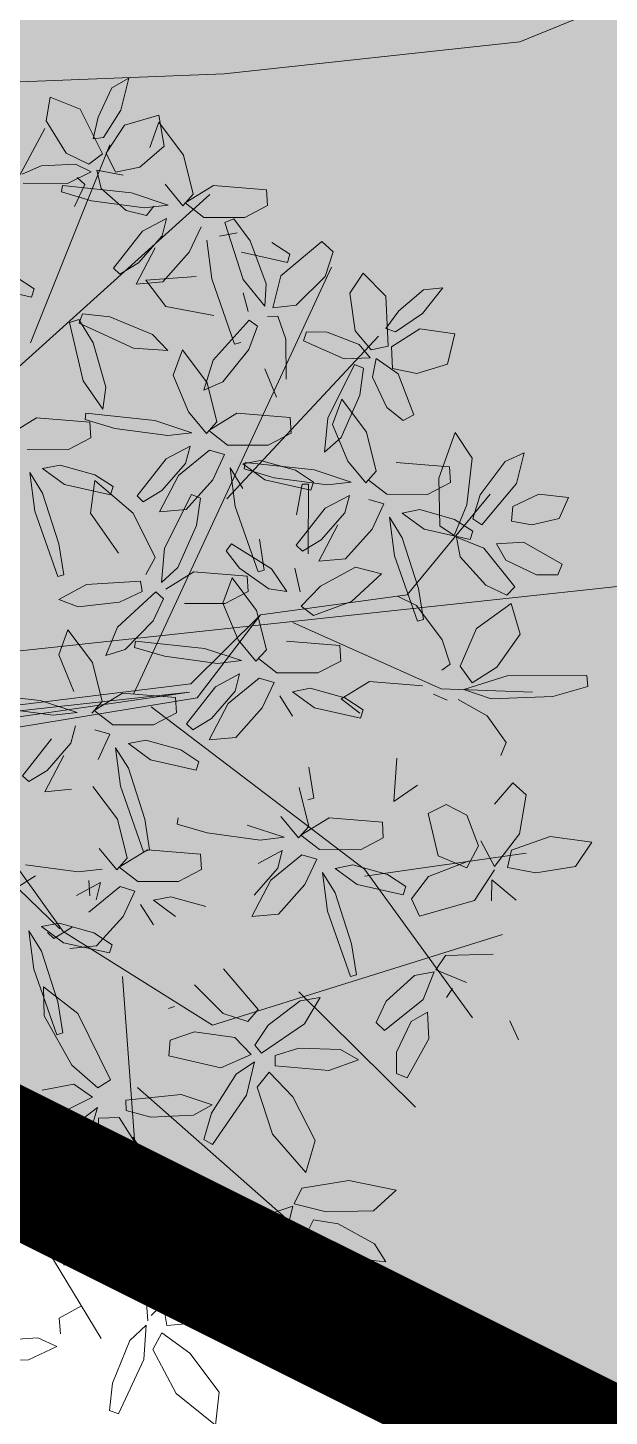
# Model space of a CAD drawing. Header units: inches. Extents: x 218980 to 233865, y 587194 to 599270.
# Drawn here: x 219041.65 to 219045.75, y 587355.55 to 587365.35 of the extents above; entities that cross this region are included whole.
import ezdxf

# ---------------------------------------------------------------- set-up
doc = ezdxf.new("R2010")
doc.units = ezdxf.units.IN
doc.header["$MEASUREMENT"] = 0
for name, pattern in [('01', [0]), ('DASHDOT2', [0.5, 0.25, -0.125, 0, -0.125]), ('State_Boundary_2', [13.5, 5, -1.6, 0.3, -1.6, 5])]:
    doc.linetypes.add(name, pattern=pattern)
doc.layers.get('0').update_dxf_attribs({"lineweight": 0})
for name, color, linetype, lineweight in [('Major Contour', 250, 'Continuous', 0), ('Minor Contour', 250, 'Continuous', 0), ('Planning Boundary', 222, '01', 0), ('Proposed Urban Design', 250, 'Continuous', 0), ('Town Boundary', 220, 'DASHDOT2', 30)]:
    doc.layers.add(name, color=color, linetype=linetype, lineweight=lineweight)
doc.layers.add('Open Space Within Settlement Active', color=7, linetype='01', lineweight=0, true_color=0xb1d336)
doc.layers.add('Open Space Within Settlement Passive', color=7, linetype='01', lineweight=0, true_color=0xcbe279)

# ---------------------------------------------------------------- blocks, each defined once
blk = doc.blocks.new('tree2')
at = {"color": 60}
for p, q in [((325198.9944, 3048397.4783), (325198.8967, 3048397.2726)), ((325199.1147, 3048397.5461), (325198.9944, 3048397.4783)), ((325199.0567, 3048397.3216), (325199.1147, 3048397.5461)), ((325198.5291, 3048397.2452), (325198.5581, 3048397.4118)), ((325198.5581, 3048397.4118), (325198.7708, 3048397.3289)), ((325198.7708, 3048397.3289), (325198.9288, 3048397.0124)), ((325198.935, 3048397.1274), (325199.0567, 3048397.3216)), ((325199.084, 3048397.215), (325199.3246, 3048397.2852)), ((325199.3246, 3048397.2852), (325199.3637, 3048397.0681)), ((325198.6719, 3048397.0167), (325198.5291, 3048397.2452)), ((325198.8967, 3048397.2726), (325198.8632, 3048397.1192)), ((325198.9538, 3048397.0178), (325199.084, 3048397.215)), ((325199.3268, 3048397.2355), (325199.2618, 3048397.0576)), ((325199.5006, 3048397.004), (325199.3268, 3048397.2355)), ((325198.8632, 3048397.1192), (325198.935, 3048397.1274)), ((325198.8305, 3048396.9399), (325198.6719, 3048397.0167)), ((325198.9288, 3048397.0124), (325198.8305, 3048396.9399)), ((325199.0208, 3048396.8823), (325198.9538, 3048397.0178)), ((325199.3637, 3048397.0681), (325199.1919, 3048396.9188)), ((325199.5689, 3048396.7286), (325199.5006, 3048397.004)), ((325198.3617, 3048396.87), (325198.496, 3048396.9276)), ((325198.496, 3048396.9276), (325198.7364, 3048396.9409)), ((325198.847, 3048396.8866), (325198.6819, 3048396.8044)), ((325198.7364, 3048396.9409), (325198.847, 3048396.8866)), ((325198.8876, 3048396.8979), (325199.0739, 3048396.8634)), ((325198.9174, 3048396.7678), (325198.8876, 3048396.8979)), ((325199.1919, 3048396.9188), (325199.0208, 3048396.8823)), ((325198.6819, 3048396.8044), (325198.3683, 3048396.8052)), ((325198.6453, 3048396.789), (325198.6385, 3048396.7449)), ((325199.1321, 3048396.7367), (325198.6453, 3048396.789)), ((325198.8037, 3048396.7967), (325198.7307, 3048396.6419)), ((325198.7493, 3048396.8456), (325198.8037, 3048396.7967)), ((325199.37, 3048396.7987), (325199.4957, 3048396.6469)), ((325199.5125, 3048396.6664), (325199.7115, 3048396.7889)), ((325199.7115, 3048396.7889), (325200.0871, 3048396.758)), ((325198.6385, 3048396.7449), (325198.85, 3048396.682)), ((325199.0962, 3048396.6136), (325198.9174, 3048396.7678)), ((325199.3928, 3048396.6514), (325199.1321, 3048396.7367)), ((325199.4957, 3048396.6469), (325199.5689, 3048396.7286)), ((325198.85, 3048396.682), (325199.2239, 3048396.6322)), ((325199.2397, 3048396.5765), (325199.0962, 3048396.6136)), ((325199.2239, 3048396.6322), (325199.3928, 3048396.6514)), ((325199.2915, 3048396.6444), (325199.2397, 3048396.5765)), ((325199.6442, 3048396.5646), (325199.5125, 3048396.6664)), ((325199.3805, 3048396.5572), (325199.2106, 3048396.4662)), ((325199.3488, 3048396.4347), (325199.3805, 3048396.5572)), ((325199.5405, 3048396.3188), (325199.6236, 3048396.4976)), ((325199.9323, 3048396.5642), (325199.6442, 3048396.5646)), ((325199.7909, 3048396.5285), (325199.8547, 3048396.5551)), ((325199.2106, 3048396.4662), (325199.0058, 3048396.2051)), ((325199.1814, 3048396.2424), (325199.3488, 3048396.4347)), ((325199.8782, 3048396.4563), (325199.7541, 3048396.4322)), ((325199.2991, 3048396.3483), (325199.1649, 3048396.0919)), ((325199.3534, 3048396.1098), (325199.5405, 3048396.3188)), ((325199.0058, 3048396.2051), (325199.0502, 3048396.1632)), ((325199.0502, 3048396.1632), (325199.1814, 3048396.2424)), ((325198.445, 3048396.0604), (325198.317, 3048396.1448)), ((325199.1649, 3048396.0919), (325199.3534, 3048396.1098)), ((325199.5904, 3048396.1463), (325199.2345, 3048396.1221)), ((325199.2345, 3048396.1221), (325199.3744, 3048395.9347)), ((325198.1025, 3048396.0749), (325198.4262, 3048396.0023)), ((325198.4262, 3048396.0023), (325198.445, 3048396.0604)), ((325198.6942, 3048395.8233), (325198.7599, 3048395.8446)), ((325198.7919, 3048395.4117), (325198.6942, 3048395.8233)), ((325198.7599, 3048395.8446), (325198.8622, 3048395.6797)), ((325198.7636, 3048395.8188), (325198.7875, 3048395.8836)), ((325199.1472, 3048395.6405), (325198.7636, 3048395.8188)), ((325198.7875, 3048395.8836), (325198.9804, 3048395.8618)), ((325198.9804, 3048395.8618), (325199.2812, 3048395.7381)), ((325198.8622, 3048395.6797), (325198.9516, 3048395.3669)), ((325198.9296, 3048395.2112), (325198.7919, 3048395.4117)), ((325198.9516, 3048395.3669), (325198.9296, 3048395.2112)), ((325198.2635, 3048395.0267), (325198.4625, 3048395.1492)), ((325198.4625, 3048395.1492), (325198.8381, 3048395.1183)), ((325198.8112, 3048395.1821), (325198.8044, 3048395.1379)), ((325198.6833, 3048394.9245), (325198.3951, 3048394.9249)), ((325198.4147, 3048394.763), (325198.4499, 3048394.4911)), ((325198.5047, 3048394.6189), (325198.4147, 3048394.763)), ((325198.6292, 3048394.8166), (325198.5051, 3048394.7925)), ((325198.6206, 3048394.26), (325198.5047, 3048394.6189)), ((325198.6548, 3048394.042), (325198.6206, 3048394.26))]:
    blk.add_line(p, q, dxfattribs=at)
at = {"color": 44}
for p, q in [((325197.4844, 3048395.2679), (325198.5214, 3048397.1925)), ((325198.4207, 3048395.6779), (325198.9797, 3048397.0774)), ((325197.5754, 3048394.8242), (325199.687, 3048396.7258)), ((325199.1493, 3048393.2041), (325200.5444, 3048396.2131)), ((325199.8049, 3048394.5767), (325200.8758, 3048395.7266)), ((325201.0785, 3048393.8998), (325201.6643, 3048394.6112)), ((325200.044, 3048393.7599), (325201.0785, 3048393.8998)), ((325199.5519, 3048393.2718), (325200.044, 3048393.7599)), ((325199.5967, 3048393.1727), (325200.044, 3048393.7599)), ((325200.2725, 3048393.7058), (325201.3189, 3048393.2363)), ((325197.6286, 3048393.0376), (325199.5519, 3048393.2718)), ((325197.5858, 3048392.9323), (325199.5429, 3048393.2131)), ((325199.5429, 3048393.2131), (325197.6089, 3048392.9998)), ((325197.6873, 3048392.8592), (325199.5967, 3048393.1727)), ((325199.2727, 3048393.1101), (325200.7782, 3048391.9633)), ((325197.6873, 3048392.8592), (325198.6503, 3048391.525)), ((325197.4447, 3048392.6847), (325198.6256, 3048391.5438)), ((325200.7804, 3048391.9149), (325201.9184, 3048392.0776)), ((325200.7782, 3048391.9633), (325201.5399, 3048390.9151)), ((325198.6503, 3048391.525), (325199.7052, 3048390.8618)), ((325199.7052, 3048390.8618), (325201.7527, 3048391.5018)), ((325197.3255, 3048391.2705), (325198.9193, 3048388.6524)), ((325199.0699, 3048391.2054), (325199.2478, 3048388.7766)), ((325200.3151, 3048391.0993), (325201.138, 3048390.2852)), ((325199.1757, 3048390.4227), (325200.3421, 3048389.3939)), ((325199.1433, 3048390.073), (325199.7569, 3048389.1376))]:
    blk.add_line(p, q, dxfattribs=at)
at = {"color": 62}
for p, q in [((325200.0871, 3048396.758), (325200.094, 3048396.6484)), ((325200.094, 3048396.6484), (325199.9323, 3048396.5642)), ((325199.9214, 3048396.1261), (325199.7909, 3048396.5285)), ((325199.8547, 3048396.5551), (325199.97, 3048396.3989)), ((325199.6637, 3048396.4027), (325199.6989, 3048396.1308)), ((325199.97, 3048396.3989), (325200.0842, 3048396.0944)), ((325199.9093, 3048396.318), (325200.2331, 3048396.2454)), ((325200.2518, 3048396.3036), (325200.1238, 3048396.3879)), ((325200.1861, 3048396.1528), (325200.4757, 3048396.3939)), ((325200.2331, 3048396.2454), (325200.2518, 3048396.3036)), ((325200.4757, 3048396.3939), (325200.5575, 3048396.3205)), ((325200.5575, 3048396.3205), (325200.501, 3048396.1471)), ((325199.6989, 3048396.1308), (325199.8611, 3048395.6688)), ((325200.0748, 3048395.9373), (325199.9214, 3048396.1261)), ((325200.13, 3048395.9259), (325200.1861, 3048396.1528)), ((325200.501, 3048396.1471), (325200.2952, 3048395.9455)), ((325200.6737, 3048396.0304), (325200.7679, 3048396.1707)), ((325200.7679, 3048396.1707), (325200.9286, 3048396.0086)), ((325199.9559, 3048395.9004), (325199.9208, 3048396.0315)), ((325200.0842, 3048396.0944), (325200.0748, 3048395.9373)), ((325200.7113, 3048395.7635), (325200.6737, 3048396.0304)), ((325200.9286, 3048396.0086), (325200.9441, 3048395.6551)), ((325201.1936, 3048396.054), (325201.0207, 3048395.9059)), ((325201.1868, 3048395.8855), (325201.3311, 3048396.067)), ((325201.3311, 3048396.067), (325201.1936, 3048396.054)), ((325199.3744, 3048395.9347), (325199.7145, 3048395.8724)), ((325200.2952, 3048395.9455), (325200.13, 3048395.9259)), ((325201.0207, 3048395.9059), (325200.9276, 3048395.7793)), ((325199.7087, 3048395.5569), (325199.9638, 3048395.8397)), ((325199.9638, 3048395.8397), (325200.0226, 3048395.7961)), ((325200.094, 3048395.863), (325200.1671, 3048395.8663)), ((325200.1671, 3048395.8663), (325200.2235, 3048395.7046)), ((325200.9966, 3048395.7577), (325201.1868, 3048395.8855)), ((325199.2812, 3048395.7381), (325199.3899, 3048395.6243)), ((325200.0226, 3048395.7961), (325199.961, 3048395.6307)), ((325200.3478, 3048395.6938), (325200.3682, 3048395.7557)), ((325200.3682, 3048395.7557), (325200.5143, 3048395.7537)), ((325200.5143, 3048395.7537), (325200.7393, 3048395.6681)), ((325200.8248, 3048395.6289), (325200.7113, 3048395.7635)), ((325200.9276, 3048395.7793), (325200.9966, 3048395.7577)), ((325200.9692, 3048395.6498), (325201.1684, 3048395.7771)), ((325201.1684, 3048395.7771), (325201.4167, 3048395.7433)), ((325201.4167, 3048395.7433), (325201.3641, 3048395.5291)), ((325199.3899, 3048395.6243), (325199.1472, 3048395.6405)), ((325199.4927, 3048395.6285), (325199.4277, 3048395.4506)), ((325199.6664, 3048395.397), (325199.4927, 3048395.6285)), ((325199.961, 3048395.6307), (325199.7769, 3048395.4034)), ((325199.8611, 3048395.6688), (325199.9039, 3048395.6817)), ((325200.2235, 3048395.7046), (325200.2237, 3048395.4216)), ((325200.634, 3048395.5655), (325200.3478, 3048395.6938)), ((325200.7393, 3048395.6681), (325200.8182, 3048395.5735)), ((325200.9441, 3048395.6551), (325200.8248, 3048395.6289)), ((325200.9753, 3048395.4989), (325200.9692, 3048395.6498)), ((325199.6424, 3048395.3449), (325199.7087, 3048395.5569)), ((325200.519, 3048395.1483), (325200.7079, 3048395.5269)), ((325200.8182, 3048395.5735), (325200.634, 3048395.5655)), ((325200.7079, 3048395.5269), (325200.7719, 3048395.5012)), ((325200.8343, 3048395.4363), (325200.86, 3048395.5673)), ((325200.86, 3048395.5673), (325201.0162, 3048395.46)), ((325201.3641, 3048395.5291), (325201.1464, 3048395.4626)), ((325199.4277, 3048395.4506), (325199.5358, 3048395.1918)), ((325200.156, 3048395.2956), (325200.074, 3048395.495)), ((325200.7719, 3048395.5012), (325200.7448, 3048395.309)), ((325200.9349, 3048395.2227), (325200.8343, 3048395.4363)), ((325201.1464, 3048395.4626), (325200.9753, 3048395.4989)), ((325201.0162, 3048395.46), (325201.1258, 3048395.1714)), ((325199.7769, 3048395.4034), (325199.6424, 3048395.3449)), ((325199.7348, 3048395.1216), (325199.6664, 3048395.397)), ((325200.6176, 3048395.2806), (325200.5526, 3048395.1027)), ((325200.7448, 3048395.309), (325200.6129, 3048395.0116)), ((325200.7914, 3048395.0491), (325200.6176, 3048395.2806)), ((325201.0509, 3048395.1304), (325200.9349, 3048395.2227)), ((325198.8044, 3048395.1379), (325199.0159, 3048395.075)), ((325199.298, 3048395.1297), (325198.8112, 3048395.1821)), ((325199.5586, 3048395.0445), (325199.298, 3048395.1297)), ((325199.5358, 3048395.1918), (325199.6615, 3048395.0399)), ((325199.6615, 3048395.0399), (325199.7348, 3048395.1216)), ((325199.6784, 3048395.0594), (325199.8773, 3048395.182)), ((325199.8773, 3048395.182), (325200.253, 3048395.151)), ((325200.253, 3048395.151), (325200.2599, 3048395.0414)), ((325200.4962, 3048394.9062), (325200.519, 3048395.1483)), ((325201.1258, 3048395.1714), (325201.0509, 3048395.1304)), ((325198.8381, 3048395.1183), (325198.845, 3048395.0087)), ((325199.0159, 3048395.075), (325199.3898, 3048395.0252)), ((325199.3898, 3048395.0252), (325199.5586, 3048395.0445)), ((325199.81, 3048394.9576), (325199.6784, 3048395.0594)), ((325200.2599, 3048395.0414), (325200.0981, 3048394.9572)), ((325200.5526, 3048395.1027), (325200.6608, 3048394.8438)), ((325201.3023, 3048394.724), (325201.4178, 3048395.0463)), ((325201.4178, 3048395.0463), (325201.5384, 3048394.866)), ((325198.845, 3048395.0087), (325198.6833, 3048394.9245)), ((325199.5463, 3048394.9502), (325199.3765, 3048394.8592)), ((325199.5147, 3048394.8277), (325199.5463, 3048394.9502)), ((325200.0981, 3048394.9572), (325199.81, 3048394.9576)), ((325200.6129, 3048395.0116), (325200.4962, 3048394.9062)), ((325199.3765, 3048394.8592), (325199.1717, 3048394.5982)), ((325199.3473, 3048394.6355), (325199.5147, 3048394.8277)), ((325199.6842, 3048394.9216), (325199.4649, 3048394.7414)), ((325199.7894, 3048394.8906), (325199.6842, 3048394.9216)), ((325199.7064, 3048394.7118), (325199.7894, 3048394.8906)), ((325200.0441, 3048394.8493), (325199.92, 3048394.8252)), ((325199.9361, 3048394.8341), (325199.9293, 3048394.79)), ((325200.4229, 3048394.7817), (325199.9361, 3048394.8341)), ((325200.2897, 3048394.7809), (325200.0441, 3048394.8493)), ((325201.0023, 3048394.834), (325201.3779, 3048394.8031)), ((325201.5384, 3048394.866), (325201.5002, 3048394.5348)), ((325201.5958, 3048394.6068), (325201.771, 3048394.8411)), ((325201.771, 3048394.8411), (325201.9064, 3048394.9026)), ((325201.9064, 3048394.9026), (325201.8522, 3048394.6858)), ((325198.5051, 3048394.7925), (325198.6603, 3048394.6783)), ((325198.8748, 3048394.7482), (325198.6292, 3048394.8166)), ((325199.0028, 3048394.6639), (325198.8748, 3048394.7482)), ((325199.4649, 3048394.7414), (325199.3307, 3048394.485)), ((325199.8296, 3048394.7958), (325199.8648, 3048394.5238)), ((325199.9196, 3048394.6516), (325199.8296, 3048394.7958)), ((325199.92, 3048394.8252), (325200.0752, 3048394.711)), ((325199.9293, 3048394.79), (325200.1408, 3048394.7271)), ((325200.4177, 3048394.6966), (325200.2897, 3048394.7809)), ((325200.6836, 3048394.6965), (325200.4229, 3048394.7817)), ((325201.3779, 3048394.8031), (325201.3848, 3048394.6934)), ((325198.6603, 3048394.6783), (325198.9841, 3048394.6057)), ((325198.8736, 3048394.7081), (325198.8422, 3048394.4764)), ((325199.1445, 3048394.476), (325198.8736, 3048394.7081)), ((325198.9841, 3048394.6057), (325199.0028, 3048394.6639)), ((325199.2161, 3048394.5562), (325199.3473, 3048394.6355)), ((325199.5193, 3048394.5028), (325199.7064, 3048394.7118)), ((325200.0752, 3048394.711), (325200.3989, 3048394.6384)), ((325200.1408, 3048394.7271), (325200.5147, 3048394.6773)), ((325200.3371, 3048394.6824), (325200.2969, 3048394.4654)), ((325200.3817, 3048394.6803), (325200.3371, 3048394.6824)), ((325200.3989, 3048394.6384), (325200.4177, 3048394.6966)), ((325200.5147, 3048394.6773), (325200.6836, 3048394.6965)), ((325201.3848, 3048394.6934), (325201.2231, 3048394.6093)), ((325201.8522, 3048394.6858), (325201.6071, 3048394.394)), ((325199.1717, 3048394.5982), (325199.2161, 3048394.5562)), ((325199.3665, 3048394.2297), (325199.5554, 3048394.6082)), ((325199.5554, 3048394.6082), (325199.6195, 3048394.5825)), ((325199.6195, 3048394.5825), (325199.5924, 3048394.3903)), ((325201.5433, 3048394.4375), (325201.5958, 3048394.6068)), ((325201.825, 3048394.5236), (325202.009, 3048394.6113)), ((325202.009, 3048394.6113), (325202.2192, 3048394.5877)), ((325202.2192, 3048394.5877), (325202.1525, 3048394.44)), ((325198.4499, 3048394.4911), (325198.6121, 3048394.0291)), ((325198.8422, 3048394.4764), (325199.0411, 3048394.1937)), ((325199.2998, 3048394.1626), (325199.1445, 3048394.476)), ((325199.3307, 3048394.485), (325199.5193, 3048394.5028)), ((325199.8648, 3048394.5238), (325200.0269, 3048394.0618)), ((325200.5014, 3048394.5113), (325200.2966, 3048394.2502)), ((325201.6071, 3048394.394), (325201.5433, 3048394.4375)), ((325201.8152, 3048394.4195), (325201.825, 3048394.5236)), ((325202.1525, 3048394.44), (325201.9587, 3048394.3943)), ((325199.5924, 3048394.3903), (325199.4605, 3048394.093)), ((325201.9587, 3048394.3943), (325201.8152, 3048394.4195)), ((325199.8391, 3048394.2602), (325199.8021, 3048394.2116)), ((325200.1203, 3048394.0841), (325199.8391, 3048394.2602)), ((325200.0697, 3048394.0747), (325200.0355, 3048394.2927)), ((325200.2966, 3048394.2502), (325200.341, 3048394.2083)), ((325201.7096, 3048394.2606), (325201.8999, 3048394.2709)), ((325201.8999, 3048394.2709), (325202.1733, 3048394.116)), ((325199.233, 3048394.0445), (325199.2998, 3048394.1626)), ((325199.3437, 3048393.9875), (325199.3665, 3048394.2297)), ((325199.8021, 3048394.2116), (325199.8947, 3048394.0895)), ((325199.4605, 3048394.093), (325199.3437, 3048393.9875)), ((325199.3751, 3048393.9407), (325199.574, 3048394.0633)), ((325199.574, 3048394.0633), (325199.9497, 3048394.0323)), ((325199.8947, 3048394.0895), (325200.1036, 3048393.9433)), ((325200.0269, 3048394.0618), (325200.0697, 3048394.0747)), ((325202.1733, 3048394.116), (325202.1427, 3048394.0407)), ((325198.6121, 3048394.0291), (325198.6548, 3048394.042)), ((325198.6201, 3048393.8678), (325198.8159, 3048393.9726)), ((325198.8159, 3048393.9726), (325199.1961, 3048393.9956)), ((325199.1961, 3048393.9956), (325199.2074, 3048393.9233)), ((325199.8428, 3048394.02), (325199.7778, 3048393.8421)), ((325200.0165, 3048393.7886), (325199.8428, 3048394.02)), ((325199.9497, 3048394.0323), (325199.9566, 3048393.9227)), ((325202.1427, 3048394.0407), (325201.993, 3048394.0426)), ((325198.757, 3048393.8153), (325198.6201, 3048393.8678)), ((325199.0477, 3048393.8485), (325198.757, 3048393.8153)), ((325199.0332, 3048393.6725), (325199.3054, 3048393.921)), ((325199.2074, 3048393.9233), (325199.0477, 3048393.8485)), ((325199.3598, 3048393.8721), (325199.2867, 3048393.7173)), ((325199.3054, 3048393.921), (325199.3598, 3048393.8721)), ((325199.9566, 3048393.9227), (325199.7948, 3048393.8385)), ((325199.7948, 3048393.8385), (325199.5067, 3048393.8389)), ((325198.6835, 3048393.6538), (325198.6185, 3048393.4759)), ((325198.8572, 3048393.4223), (325198.6835, 3048393.6538)), ((325198.9519, 3048393.4727), (325199.0332, 3048393.6725)), ((325199.2867, 3048393.7173), (325199.0885, 3048393.5153)), ((325199.1612, 3048393.5736), (325199.1544, 3048393.5294)), ((325199.6481, 3048393.5212), (325199.1612, 3048393.5736)), ((325198.6185, 3048393.4759), (325198.7266, 3048393.2171)), ((325199.0885, 3048393.5153), (325198.9519, 3048393.4727)), ((325199.1544, 3048393.5294), (325199.366, 3048393.4666)), ((325199.366, 3048393.4666), (325199.7399, 3048393.4167)), ((325198.9256, 3048393.1469), (325198.8572, 3048393.4223)), ((325198.4888, 3048393.155), (325198.0019, 3048393.2074)), ((325198.8691, 3048393.0847), (325199.0681, 3048393.2073)), ((325199.0681, 3048393.2073), (325199.4438, 3048393.1763)), ((325199.4438, 3048393.1763), (325199.4507, 3048393.0667)), ((325198.2067, 3048393.1003), (325198.5806, 3048393.0505)), ((325198.7494, 3048393.0698), (325198.4888, 3048393.155)), ((325198.5806, 3048393.0505), (325198.7494, 3048393.0698)), ((325198.8523, 3048393.0652), (325198.9256, 3048393.1469)), ((325199.0008, 3048392.9829), (325198.8691, 3048393.0847)), ((325199.4507, 3048393.0667), (325199.2889, 3048392.9825)), ((325198.7055, 3048392.8531), (325198.7371, 3048392.9755)), ((325199.2889, 3048392.9825), (325199.0008, 3048392.9829)), ((325198.9802, 3048392.9159), (325198.875, 3048392.9469)), ((325198.8972, 3048392.7371), (325198.9802, 3048392.9159)), ((325199.2349, 3048392.8746), (325199.1107, 3048392.8505)), ((325199.0204, 3048392.8211), (325199.0556, 3048392.5491)), ((325199.1104, 3048392.6769), (325199.0204, 3048392.8211))]:
    blk.add_line(p, q, dxfattribs=at)
at = {"color": 64}
for p, q in [((325200.8597, 3048394.7736), (325200.7914, 3048395.0491)), ((325200.6608, 3048394.8438), (325200.7865, 3048394.6919)), ((325200.7865, 3048394.6919), (325200.8597, 3048394.7736)), ((325200.381, 3048394.1906), (325200.3817, 3048394.6803)), ((325200.935, 3048394.6097), (325200.8033, 3048394.7115)), ((325201.3108, 3048394.3874), (325201.3023, 3048394.724)), ((325200.6713, 3048394.6023), (325200.5014, 3048394.5113)), ((325200.6396, 3048394.4798), (325200.6713, 3048394.6023)), ((325200.9144, 3048394.5427), (325200.8091, 3048394.5737)), ((325200.8313, 3048394.3639), (325200.9144, 3048394.5427)), ((325201.2231, 3048394.6093), (325200.935, 3048394.6097)), ((325201.5002, 3048394.5348), (325201.412, 3048394.3193)), ((325200.4722, 3048394.2875), (325200.6396, 3048394.4798)), ((325200.9545, 3048394.4478), (325200.9897, 3048394.1759)), ((325201.0445, 3048394.3037), (325200.9545, 3048394.4478)), ((325201.169, 3048394.5014), (325201.0449, 3048394.4773)), ((325201.0449, 3048394.4773), (325201.2001, 3048394.3631)), ((325201.4146, 3048394.433), (325201.169, 3048394.5014)), ((325200.5899, 3048394.3934), (325200.4557, 3048394.137)), ((325200.6442, 3048394.1549), (325200.8313, 3048394.3639)), ((325201.2001, 3048394.3631), (325201.5239, 3048394.2905)), ((325201.412, 3048394.3193), (325201.3108, 3048394.3874)), ((325201.5426, 3048394.3486), (325201.4146, 3048394.433)), ((325201.5239, 3048394.2905), (325201.5426, 3048394.3486)), ((325200.341, 3048394.2083), (325200.4722, 3048394.2875)), ((325201.1604, 3048393.9447), (325201.0445, 3048394.3037)), ((325201.4267, 3048394.308), (325201.6209, 3048394.23)), ((325201.4524, 3048394.1679), (325201.4267, 3048394.308)), ((325201.7757, 3048394.1458), (325201.7096, 3048394.2606)), ((325200.4557, 3048394.137), (325200.6442, 3048394.1549)), ((325200.9897, 3048394.1759), (325201.1519, 3048393.7139)), ((325201.6337, 3048393.969), (325201.4524, 3048394.1679)), ((325201.6209, 3048394.23), (325201.8401, 3048393.9559)), ((325201.993, 3048394.0426), (325201.7757, 3048394.1458)), ((325200.2287, 3048393.9248), (325200.1203, 3048394.0841)), ((325200.2867, 3048394.0883), (325200.3237, 3048393.9225)), ((325200.7138, 3048394.0955), (325200.4678, 3048393.9607)), ((325200.6857, 3048393.8524), (325200.8975, 3048394.0496)), ((325200.8975, 3048394.0496), (325200.7138, 3048394.0955)), ((325200.4678, 3048393.9607), (325200.33, 3048393.8197)), ((325201.7828, 3048393.8982), (325201.6337, 3048393.969)), ((325201.8401, 3048393.9559), (325201.7828, 3048393.8982)), ((325200.1036, 3048393.9433), (325200.2287, 3048393.9248)), ((325200.4189, 3048393.7554), (325200.6857, 3048393.8524)), ((325201.1462, 3048393.8243), (325201.012, 3048393.8915)), ((325201.1947, 3048393.7267), (325201.1604, 3048393.9447)), ((325199.7778, 3048393.8421), (325199.8859, 3048393.5833)), ((325200.0849, 3048393.5131), (325200.0165, 3048393.7886)), ((325200.33, 3048393.8197), (325200.4189, 3048393.7554)), ((325201.3262, 3048393.582), (325201.1462, 3048393.8243)), ((325201.569, 3048393.6634), (325201.8134, 3048393.8392)), ((325201.8134, 3048393.8392), (325201.8766, 3048393.6217)), ((325201.1519, 3048393.7139), (325201.1947, 3048393.7267)), ((325201.4531, 3048393.3967), (325201.569, 3048393.6634)), ((325199.8859, 3048393.5833), (325200.0116, 3048393.4314)), ((325200.2274, 3048393.5735), (325200.603, 3048393.5425)), ((325201.384, 3048393.4099), (325201.3262, 3048393.582)), ((325201.8766, 3048393.6217), (325201.7122, 3048393.3893)), ((325199.9087, 3048393.436), (325199.6481, 3048393.5212)), ((325200.0116, 3048393.4314), (325200.0849, 3048393.5131)), ((325200.603, 3048393.5425), (325200.6099, 3048393.4329)), ((325199.7399, 3048393.4167), (325199.9087, 3048393.436)), ((325200.1601, 3048393.3491), (325200.0284, 3048393.4509)), ((325200.6099, 3048393.4329), (325200.4482, 3048393.3488)), ((325201.3235, 3048393.3687), (325201.384, 3048393.4099)), ((325201.5371, 3048393.2788), (325201.4531, 3048393.3967)), ((325201.7122, 3048393.3893), (325201.5371, 3048393.2788)), ((325199.8964, 3048393.3417), (325199.7265, 3048393.2508)), ((325200.0342, 3048393.3131), (325199.815, 3048393.1329)), ((325199.8648, 3048393.2193), (325199.8964, 3048393.3417)), ((325200.1395, 3048393.2821), (325200.0342, 3048393.3131)), ((325200.0565, 3048393.1033), (325200.1395, 3048393.2821)), ((325200.4482, 3048393.3488), (325200.1601, 3048393.3491)), ((325200.6134, 3048393.1672), (325200.8124, 3048393.2897)), ((325200.8124, 3048393.2897), (325201.188, 3048393.2588)), ((325201.4795, 3048393.2314), (325201.7847, 3048393.3297)), ((325201.7847, 3048393.3297), (325202.3489, 3048393.3298)), ((325202.3489, 3048393.3298), (325202.3541, 3048393.2527)), ((325199.7265, 3048393.2508), (325199.5217, 3048392.9897)), ((325199.6974, 3048393.027), (325199.8648, 3048393.2193)), ((325200.2697, 3048393.0431), (325200.1796, 3048393.1873)), ((325200.3942, 3048393.2409), (325200.27, 3048393.2167)), ((325200.27, 3048393.2167), (325200.4252, 3048393.1025)), ((325200.6398, 3048393.1725), (325200.3942, 3048393.2409)), ((325200.7451, 3048393.0654), (325200.6134, 3048393.1672)), ((325200.7677, 3048393.0881), (325200.6398, 3048393.1725)), ((325201.2658, 3048393.1995), (325201.3623, 3048393.1564)), ((325201.3189, 3048393.2363), (325201.9641, 3048393.2128)), ((325201.6447, 3048393.0459), (325201.4384, 3048393.1617)), ((325201.6729, 3048393.1672), (325201.4795, 3048393.2314)), ((325202.1067, 3048393.1838), (325201.6729, 3048393.1672)), ((325202.3541, 3048393.2527), (325202.1067, 3048393.1838)), ((325199.815, 3048393.1329), (325199.6808, 3048392.8765)), ((325199.8693, 3048392.8944), (325200.0565, 3048393.1033)), ((325200.4252, 3048393.1025), (325200.749, 3048393.03)), ((325200.749, 3048393.03), (325200.7677, 3048393.0881)), ((325199.5217, 3048392.9897), (325199.5662, 3048392.9478)), ((325199.5662, 3048392.9478), (325199.6974, 3048393.027)), ((325201.7778, 3048392.8571), (325201.6447, 3048393.0459)), ((325198.5673, 3048392.8845), (325198.3625, 3048392.6235)), ((325199.4805, 3048392.8063), (325199.2349, 3048392.8746)), ((325199.6808, 3048392.8765), (325199.8693, 3048392.8944)), ((325198.5381, 3048392.6608), (325198.7055, 3048392.8531)), ((325199.1107, 3048392.8505), (325199.2659, 3048392.7363)), ((325199.6085, 3048392.7219), (325199.4805, 3048392.8063)), ((325201.7414, 3048392.7668), (325201.7778, 3048392.8571)), ((325198.6557, 3048392.7667), (325198.5215, 3048392.5103)), ((325199.2263, 3048392.318), (325199.1104, 3048392.6769)), ((325199.2659, 3048392.7363), (325199.5897, 3048392.6638)), ((325199.5897, 3048392.6638), (325199.6085, 3048392.7219)), ((325198.3625, 3048392.6235), (325198.4069, 3048392.5816)), ((325198.4069, 3048392.5816), (325198.5381, 3048392.6608)), ((325201.6967, 3048392.4235), (325201.8255, 3048392.5739)), ((325201.8255, 3048392.5739), (325201.9198, 3048392.4893)), ((325198.5215, 3048392.5103), (325198.71, 3048392.5281)), ((325199.0339, 3048392.3161), (325198.8601, 3048392.5476)), ((325199.0556, 3048392.5491), (325199.2177, 3048392.0871)), ((325201.9198, 3048392.4893), (325201.8715, 3048392.2123)), ((325201.3543, 3048392.4214), (325201.4999, 3048392.3447)), ((325199.1022, 3048392.0407), (325199.0339, 3048392.3161)), ((325199.2605, 3048392.1), (325199.2263, 3048392.318)), ((325199.4622, 3048392.3264), (325199.4554, 3048392.2823)), ((325199.4554, 3048392.2823), (325199.6669, 3048392.2194)), ((325199.6669, 3048392.2194), (325200.0408, 3048392.1695)), ((325201.8166, 3048392.0991), (325202.0897, 3048392.194)), ((325202.0897, 3048392.194), (325202.3841, 3048392.1549)), ((325198.9033, 3048392.1108), (325199.029, 3048391.959)), ((325199.0458, 3048391.9785), (325199.2448, 3048392.101)), ((325199.2177, 3048392.0871), (325199.2605, 3048392.1)), ((325199.2448, 3048392.101), (325199.6204, 3048392.0701)), ((325202.3841, 3048392.1549), (325202.2685, 3048391.9819)), ((325198.3833, 3048391.9941), (325198.7572, 3048391.9443)), ((325199.029, 3048391.959), (325199.1022, 3048392.0407)), ((325199.6204, 3048392.0701), (325199.6273, 3048391.9605)), ((325198.2562, 3048391.7934), (325198.4551, 3048391.9159)), ((325198.7572, 3048391.9443), (325198.9261, 3048391.9635)), ((325199.1775, 3048391.8767), (325199.0458, 3048391.9785)), ((325199.6273, 3048391.9605), (325199.4656, 3048391.8763)), ((325202.2685, 3048391.9819), (325201.9874, 3048391.9375)), ((325198.9138, 3048391.8693), (325198.7439, 3048391.7783)), ((325198.8308, 3048391.885), (325198.8377, 3048391.7754)), ((325199.0516, 3048391.8407), (325198.8324, 3048391.6604)), ((325198.8822, 3048391.7468), (325198.9138, 3048391.8693)), ((325199.1569, 3048391.8097), (325199.0516, 3048391.8407)), ((325199.0739, 3048391.6309), (325199.1569, 3048391.8097)), ((325199.4656, 3048391.8763), (325199.1775, 3048391.8767)), ((325199.287, 3048391.5707), (325199.197, 3048391.7148)), ((325199.4115, 3048391.7684), (325199.2874, 3048391.7443)), ((325199.2874, 3048391.7443), (325199.4426, 3048391.6301)), ((325199.6571, 3048391.7), (325199.4115, 3048391.7684)), ((325198.8867, 3048391.4219), (325199.0739, 3048391.6309)), ((325198.4074, 3048391.5297), (325198.4426, 3048391.2578)), ((325198.4974, 3048391.3856), (325198.4074, 3048391.5297)), ((325198.6219, 3048391.5833), (325198.4978, 3048391.5592)), ((325198.4978, 3048391.5592), (325198.653, 3048391.445)), ((325198.5391, 3048391.5172), (325198.5835, 3048391.4753)), ((325198.5835, 3048391.4753), (325198.7148, 3048391.5545)), ((325198.8675, 3048391.5149), (325198.6219, 3048391.5833)), ((325198.9955, 3048391.4306), (325198.8675, 3048391.5149)), ((325198.653, 3048391.445), (325198.9767, 3048391.3724)), ((325198.6982, 3048391.404), (325198.8867, 3048391.4219)), ((325198.9767, 3048391.3724), (325198.9955, 3048391.4306))]:
    blk.add_line(p, q, dxfattribs=at)
at = {"color": 66}
for p, q in [((325200.4198, 3048392.4662), (325200.3855, 3048392.6842)), ((325200.9852, 3048392.4409), (325201.006, 3048392.7464)), ((325200.3858, 3048392.2659), (325200.3174, 3048392.5414)), ((325201.1528, 3048392.5568), (325200.9852, 3048392.4409)), ((325200.377, 3048392.4533), (325200.4198, 3048392.4662)), ((325201.227, 3048392.3575), (325201.3543, 3048392.4214)), ((325200.1868, 3048392.3361), (325200.3125, 3048392.1842)), ((325200.3294, 3048392.2037), (325200.5283, 3048392.3263)), ((325200.5283, 3048392.3263), (325200.904, 3048392.2954)), ((325200.904, 3048392.2954), (325200.9109, 3048392.1857)), ((325201.2984, 3048392.0581), (325201.227, 3048392.3575)), ((325201.4999, 3048392.3447), (325201.5822, 3048392.1276)), ((325200.2096, 3048392.1888), (325199.949, 3048392.274)), ((325200.0408, 3048392.1695), (325200.2096, 3048392.1888)), ((325200.3125, 3048392.1842), (325200.3858, 3048392.2659)), ((325200.461, 3048392.102), (325200.3294, 3048392.2037)), ((325200.9109, 3048392.1857), (325200.7492, 3048392.1016)), ((325201.8715, 3048392.2123), (325201.6959, 3048391.9827)), ((325200.1973, 3048392.0946), (325200.0275, 3048392.0036)), ((325200.1657, 3048391.9721), (325200.1973, 3048392.0946)), ((325200.7492, 3048392.1016), (325200.461, 3048392.102)), ((325201.5822, 3048392.1276), (325201.5, 3048391.9739)), ((325201.6959, 3048391.9827), (325201.6004, 3048392.1644)), ((325201.7877, 3048391.9752), (325201.8166, 3048392.0991)), ((325200.3352, 3048392.0659), (325200.1159, 3048391.8857)), ((325200.4404, 3048392.035), (325200.3352, 3048392.0659)), ((325200.3574, 3048391.8561), (325200.4404, 3048392.035)), ((325200.6951, 3048391.9937), (325200.571, 3048391.9695)), ((325200.9407, 3048391.9253), (325200.6951, 3048391.9937)), ((325201.231, 3048391.9116), (325201.5173, 3048392.0229)), ((325201.5, 3048391.9739), (325201.2984, 3048392.0581)), ((325199.9983, 3048391.7798), (325200.1657, 3048391.9721)), ((325200.4806, 3048391.9401), (325200.5158, 3048391.6682)), ((325200.5706, 3048391.796), (325200.4806, 3048391.9401)), ((325200.571, 3048391.9695), (325200.7262, 3048391.8554)), ((325201.0687, 3048391.8409), (325200.9407, 3048391.9253)), ((325201.1095, 3048391.7539), (325201.231, 3048391.9116)), ((325201.6953, 3048391.9589), (325201.5545, 3048391.7433)), ((325201.6739, 3048391.7412), (325201.6778, 3048391.8899)), ((325201.6778, 3048391.8899), (325201.849, 3048391.7463)), ((325201.9874, 3048391.9375), (325201.7877, 3048391.9752)), ((325200.1159, 3048391.8857), (325199.9817, 3048391.6293)), ((325200.1703, 3048391.6472), (325200.3574, 3048391.8561)), ((325200.6865, 3048391.437), (325200.5706, 3048391.796)), ((325200.7262, 3048391.8554), (325201.0499, 3048391.7828)), ((325201.0499, 3048391.7828), (325201.0687, 3048391.8409)), ((325201.1671, 3048391.6327), (325201.1095, 3048391.7539)), ((325201.5545, 3048391.7433), (325201.1671, 3048391.6327)), ((325199.9817, 3048391.6293), (325200.1703, 3048391.6472)), ((325200.5158, 3048391.6682), (325200.678, 3048391.2061)), ((325200.7207, 3048391.219), (325200.6865, 3048391.437)), ((325198.6133, 3048391.0267), (325198.4974, 3048391.3856)), ((325201.2817, 3048391.2533), (325201.3498, 3048391.3545)), ((325201.3498, 3048391.3545), (325201.6864, 3048391.363)), ((325198.4426, 3048391.2578), (325198.6047, 3048390.7958)), ((325200.678, 3048391.2061), (325200.7207, 3048391.219)), ((325200.9313, 3048391.0317), (325201.1303, 3048391.2129)), ((325201.1303, 3048391.2129), (325201.2703, 3048391.2386)), ((325201.2703, 3048391.2386), (325201.1923, 3048391.0444)), ((325201.4971, 3048391.1652), (325201.2817, 3048391.2533)), ((325198.5122, 3048391.1326), (325198.7542, 3048390.945)), ((325198.5149, 3048390.9288), (325198.5122, 3048391.1326)), ((325201.3564, 3048391.0582), (325201.3999, 3048391.122)), ((325198.6475, 3048390.8087), (325198.6133, 3048391.0267)), ((325200.8605, 3048390.8825), (325200.9313, 3048391.0317)), ((325201.1923, 3048391.0444), (325200.9183, 3048390.8252)), ((325198.7123, 3048390.5797), (325198.5149, 3048390.9288)), ((325198.7542, 3048390.945), (325198.9854, 3048390.4766)), ((325199.3944, 3048390.9809), (325199.4372, 3048390.9937)), ((325201.1082, 3048390.8896), (325201.2229, 3048390.9557)), ((325201.2229, 3048390.9557), (325201.2333, 3048390.7654)), ((325200.9183, 3048390.8252), (325200.8605, 3048390.8825)), ((325201.0049, 3048390.6723), (325201.1082, 3048390.8896)), ((325201.8034, 3048390.8943), (325201.8649, 3048390.7589)), ((325198.6047, 3048390.7958), (325198.6475, 3048390.8087)), ((325198.8957, 3048390.4205), (325198.7123, 3048390.5797)), ((325198.7248, 3048390.4469), (325198.5013, 3048390.4034)), ((325198.8578, 3048390.3544), (325198.7248, 3048390.4469)), ((325198.9854, 3048390.4766), (325198.8957, 3048390.4205)), ((325198.361, 3048390.3232), (325198.4157, 3048390.2426)), ((325198.6466, 3048390.2478), (325198.8578, 3048390.3544)), ((325198.4157, 3048390.2426), (325198.6466, 3048390.2478)), ((325198.7314, 3048390.1567), (325198.8927, 3048390.2815)), ((325198.5033, 3048389.7874), (325198.7314, 3048390.1567)), ((325198.4139, 3048389.8246), (325198.1683, 3048389.893)), ((325198.5419, 3048389.7402), (325198.4139, 3048389.8246)), ((325198.5231, 3048389.6821), (325198.5419, 3048389.7402))]:
    blk.add_line(p, q, dxfattribs=at)
at = {"color": 68}
for p, q in [((325199.7834, 3048391.2597), (325200.0273, 3048390.9724)), ((325199.7809, 3048390.9447), (325199.5773, 3048391.1486)), ((325200.0975, 3048390.8639), (325200.3227, 3048391.0355)), ((325200.3227, 3048391.0355), (325200.4639, 3048391.058)), ((325200.4639, 3048391.058), (325200.3549, 3048390.8719)), ((325199.9547, 3048390.89), (325199.7809, 3048390.9447)), ((325200.0273, 3048390.9724), (325199.9547, 3048390.89)), ((325199.4052, 3048390.7568), (325199.5773, 3048390.8169)), ((325199.5773, 3048390.8169), (325199.8624, 3048390.7752)), ((325200.003, 3048390.7212), (325200.0975, 3048390.8639)), ((325200.3549, 3048390.8719), (325200.0498, 3048390.665)), ((325199.3962, 3048390.6474), (325199.4052, 3048390.7568)), ((325199.8624, 3048390.7752), (325199.9781, 3048390.6556)), ((325200.0498, 3048390.665), (325200.003, 3048390.7212)), ((325201.2333, 3048390.7654), (325201.0784, 3048390.492)), ((325199.7636, 3048390.5628), (325199.3962, 3048390.6474)), ((325199.9781, 3048390.6556), (325199.7636, 3048390.5628)), ((325200.1464, 3048390.6487), (325200.3153, 3048390.6999)), ((325200.1473, 3048390.5756), (325200.1464, 3048390.6487)), ((325200.3153, 3048390.6999), (325200.6077, 3048390.691)), ((325200.7356, 3048390.6193), (325200.5268, 3048390.5437)), ((325200.6077, 3048390.691), (325200.7356, 3048390.6193)), ((325201.003, 3048390.5227), (325201.0049, 3048390.6723)), ((325199.6985, 3048390.2418), (325199.8717, 3048390.5171)), ((325199.8717, 3048390.5171), (325200.0023, 3048390.6047)), ((325200.0023, 3048390.6047), (325199.945, 3048390.3684)), ((325200.1038, 3048390.5324), (325200.0207, 3048390.4252)), ((325200.2722, 3048390.3573), (325200.1038, 3048390.5324)), ((325200.5268, 3048390.5437), (325200.1473, 3048390.5756)), ((325201.0784, 3048390.492), (325201.003, 3048390.5227)), ((325200.0207, 3048390.4252), (325200.1294, 3048390.0927)), ((325199.4845, 3048390.3731), (325199.0936, 3048390.3344)), ((325199.0936, 3048390.3344), (325199.0941, 3048390.2612)), ((325199.7013, 3048390.3014), (325199.4845, 3048390.3731)), ((325199.945, 3048390.3684), (325199.7038, 3048390.0208)), ((325200.4285, 3048390.0489), (325200.2722, 3048390.3573)), ((325198.8927, 3048390.2815), (325198.804, 3048389.9733)), ((325199.0941, 3048390.2612), (325199.2692, 3048390.2132)), ((325199.2692, 3048390.2132), (325199.5707, 3048390.2274)), ((325199.5707, 3048390.2274), (325199.7013, 3048390.3014)), ((325199.6441, 3048390.0555), (325199.6985, 3048390.2418)), ((325198.8939, 3048390.0002), (325198.8999, 3048390.2073)), ((325198.8999, 3048390.2073), (325199.0446, 3048390.2111)), ((325199.0446, 3048390.2111), (325199.2014, 3048389.9662)), ((325199.7038, 3048390.0208), (325199.6441, 3048390.0555)), ((325200.1294, 3048390.0927), (325200.3642, 3048389.8241)), ((325200.3642, 3048389.8241), (325200.4285, 3048390.0489)), ((325198.804, 3048389.9733), (325198.4895, 3048389.505)), ((325198.9951, 3048389.7342), (325198.8939, 3048390.0002)), ((325199.2014, 3048389.9662), (325199.211, 3048389.6654)), ((325198.1994, 3048389.7547), (325198.5231, 3048389.6821)), ((325198.4226, 3048389.5436), (325198.5033, 3048389.7874)), ((325198.6773, 3048389.4103), (325198.8662, 3048389.7889)), ((325198.8662, 3048389.7889), (325198.9303, 3048389.7631)), ((325198.9303, 3048389.7631), (325198.9032, 3048389.5709)), ((325199.211, 3048389.6654), (325198.9951, 3048389.7342)), ((325200.335, 3048389.7119), (325200.6671, 3048389.7671)), ((325200.6671, 3048389.7671), (325201.0023, 3048389.6974)), ((325200.2816, 3048389.6023), (325200.335, 3048389.7119)), ((325201.0023, 3048389.6974), (325200.8404, 3048389.5529)), ((325198.4895, 3048389.505), (325198.4226, 3048389.5436)), ((325198.9032, 3048389.5709), (325198.7713, 3048389.2736)), ((325199.9654, 3048389.3341), (325200.1372, 3048389.5412)), ((325200.1372, 3048389.5412), (325200.2723, 3048389.5861)), ((325200.2723, 3048389.5861), (325200.2221, 3048389.383)), ((325200.5071, 3048389.5449), (325200.2816, 3048389.6023)), ((325200.8404, 3048389.5529), (325200.5071, 3048389.5449)), ((325200.3826, 3048389.4194), (325200.4168, 3048389.4887)), ((325200.4168, 3048389.4887), (325200.5917, 3048389.4602)), ((325200.5917, 3048389.4602), (325200.848, 3048389.3191)), ((325198.6545, 3048389.1682), (325198.6773, 3048389.4103)), ((325200.2221, 3048389.383), (325199.9811, 3048389.1279)), ((325200.7056, 3048389.2172), (325200.3826, 3048389.4194)), ((325198.7713, 3048389.2736), (325198.6545, 3048389.1682)), ((325199.6129, 3048389.272), (325199.5373, 3048389.07)), ((325199.9159, 3048389.1766), (325199.9654, 3048389.3341)), ((325200.1602, 3048389.218), (325200.2647, 3048389.2994)), ((325200.2647, 3048389.2994), (325200.3013, 3048389.1124)), ((325200.848, 3048389.3191), (325200.9278, 3048389.1936)), ((325199.9811, 3048389.1279), (325199.9159, 3048389.1766)), ((325200.0881, 3048388.9885), (325200.1602, 3048389.218)), ((325200.4317, 3048389.0713), (325200.4367, 3048389.2169)), ((325200.4367, 3048389.2169), (325200.5412, 3048389.2216)), ((325200.5412, 3048389.2216), (325200.6535, 3048389.0516)), ((325200.9278, 3048389.1936), (325200.7056, 3048389.2172)), ((325199.5373, 3048389.07), (325199.2721, 3048388.814)), ((325200.3013, 3048389.1124), (325200.1859, 3048388.8201)), ((325200.5038, 3048388.8857), (325200.4317, 3048389.0713)), ((325200.6535, 3048389.0516), (325200.6594, 3048388.8402)), ((325200.107, 3048388.84), (325200.0881, 3048388.9885)), ((325198.6212, 3048388.7941), (325198.7805, 3048388.8827)), ((325199.3701, 3048388.8144), (325199.5277, 3048388.8937)), ((325199.5277, 3048388.8937), (325199.8173, 3048388.935)), ((325199.9556, 3048388.8863), (325199.7628, 3048388.7761)), ((325199.8173, 3048388.935), (325199.9556, 3048388.8863)), ((325200.6594, 3048388.8402), (325200.5038, 3048388.8857)), ((325198.6312, 3048388.6847), (325198.6212, 3048388.7941)), ((325199.3834, 3048388.7425), (325199.3701, 3048388.8144)), ((325199.7628, 3048388.7761), (325199.3834, 3048388.7425)), ((325200.1859, 3048388.8201), (325200.107, 3048388.84)), ((325198.1798, 3048388.637), (325198.4718, 3048388.6552)), ((325198.4718, 3048388.6552), (325198.6058, 3048388.5956)), ((325199.1219, 3048388.6378), (325199.2356, 3048388.7464)), ((325199.2356, 3048388.7464), (325199.2196, 3048388.5038)), ((325199.3479, 3048388.6926), (325199.2844, 3048388.5727)), ((325199.5439, 3048388.5488), (325199.3479, 3048388.6926)), ((325198.6058, 3048388.5956), (325198.4049, 3048388.5011)), ((325198.9984, 3048388.3369), (325199.1219, 3048388.6378)), ((325199.2844, 3048388.5727), (325199.4484, 3048388.2637)), ((325198.4049, 3048388.5011), (325198.0241, 3048388.4976)), ((325199.2196, 3048388.5038), (325199.0414, 3048388.1201)), ((325199.7506, 3048388.2718), (325199.5439, 3048388.5488)), ((325198.9766, 3048388.144), (325198.9984, 3048388.3369)), ((325199.4484, 3048388.2637), (325199.7257, 3048388.0393)), ((325199.7257, 3048388.0393), (325199.7506, 3048388.2718)), ((325199.0414, 3048388.1201), (325198.9766, 3048388.144))]:
    blk.add_line(p, q, dxfattribs=at)

msp = doc.modelspace()

# ---------------------------------------------------------------- hatches: boundary and pattern name
at = {"layer": 'Open Space Within Settlement Passive'}
h = msp.add_hatch(color=256, dxfattribs=at)
h.dxf.hatch_style = 1
h.paths.add_polyline_path([(219038.8372, 587384.8248), (219045.8741, 587380.4951), (219063.5197, 587353.3825), (219061.4233, 587347.7004), (219038.0859, 587359.0816), (219026.7877, 587368.1024)])

# ---------------------------------------------------------------- linework, layer by layer
at = {"layer": 'Major Contour', "elevation": 2800}
msp.add_lwpolyline([(219027.182, 587367.789), (219033.4495, 587364.8833), (219035.712, 587364.736), (219043.034, 587365.024), (219045.121, 587365.248), (219048.5818, 587366.6579), (219054.053, 587366.623), (219058.5066, 587367.8205), (219062.563, 587368.887), (219064.589, 587369.306), (219068.0417, 587367.6677), (219071.799, 587367.854), (219074.6341, 587367.9997), (219076.851, 587368.193), (219084.595, 587368.175), (219088.525, 587369.574), (219091.413, 587372.562), (219100.683, 587377.138), (219101.704, 587378.641), (219102.682, 587380.418)], dxfattribs=at)
at = {"layer": 'Minor Contour'}
msp.add_lwpolyline([(219035.078, 587361.484), (219037.187, 587360.873), (219037.432, 587360.642), (219039.451, 587360.721), (219051.38, 587362.005), (219051.597, 587362.245), (219052.329, 587362.151), (219053.016, 587362.403), (219061.472, 587361.966), (219069.1497, 587362.6325), (219073.5261, 587363.5732), (219075.5758, 587362.9645), (219078.0687, 587363.3518), (219080.1738, 587363.1859), (219082.2789, 587362.3005), (219084.265, 587362.415), (219086.789, 587364.031), (219089.151, 587365.946), (219094.266, 587371.238), (219102.778, 587375.44), (219104.582, 587378.096), (219106.31, 587381.234)], dxfattribs=at)
at = {"layer": 'Open Space Within Settlement Active'}
msp.add_lwpolyline([(219046.5051, 587395.4664), (219026.7877, 587368.1024), (219038.0859, 587359.0816), (219059.3453, 587348.4671), (219066.3297, 587345.8902), (219075.6579, 587343.9946), (219091.8011, 587366.52), (219091.8626, 587383.6203)], dxfattribs=at)
at = {"layer": 'Planning Boundary', "lineweight": 5, "const_width": 1}
msp.add_lwpolyline([(219180.0987, 587615.2057), (219179.4799, 587586.322), (219133.3656, 587559.1699), (219091.3967, 587544.2837), (219048.906, 587533.2001), (219016.8529, 587502.1863), (219012.0062, 587498.1507), (218982.9416, 587477.1496), (218980.2173, 587473.0758), (218991.8411, 587441.6318), (219001.3725, 587412.6667), (219011.6497, 587392.0097), (219013.4069, 587378.786), (219038.0859, 587359.0816), (219059.3453, 587348.4671), (219066.3297, 587345.8902), (219084.9861, 587342.0991), (219126.3282, 587356.3554), (219182.0733, 587360.4554), (219185.9477, 587349.3214), (219219.5001, 587319.3424), (219222.2836, 587310.4277)], dxfattribs=at)
at = {"layer": 'Proposed Urban Design'}
msp.add_lwpolyline([(219038.8372, 587384.8248), (219045.8741, 587380.4951), (219063.5197, 587353.3825), (219061.4233, 587347.7004), (219038.0859, 587359.0816), (219026.7877, 587368.1024)], close=True, dxfattribs=at)
at = {"layer": 'Town Boundary', "linetype": 'State_Boundary_2'}
msp.add_lwpolyline([(219222.2836, 587310.4277), (219219.5001, 587319.3424), (219185.9477, 587349.3214), (219182.0733, 587360.4554), (219126.3282, 587356.3554), (219084.9861, 587342.0991), (219066.3297, 587345.8902), (219059.3453, 587348.4671), (219038.0859, 587359.0816), (219013.4069, 587378.786), (219011.6497, 587392.0097), (219001.3725, 587412.6667), (218991.8411, 587441.6318), (218980.2173, 587473.0758), (218982.9416, 587477.1496), (219012.0062, 587498.1507), (219016.8529, 587502.1863), (219048.906, 587533.2001), (219091.3967, 587544.2837), (219133.3656, 587559.1699), (219179.4799, 587586.322), (219180.0987, 587615.2057)], dxfattribs=at)

# ---------------------------------------------------------------- block references
at = {"layer": 'Proposed Urban Design'}
msp.add_blockref('tree2', (-106156.7541, -2461032.5546), dxfattribs=at)

doc.saveas('drawing.dxf')
